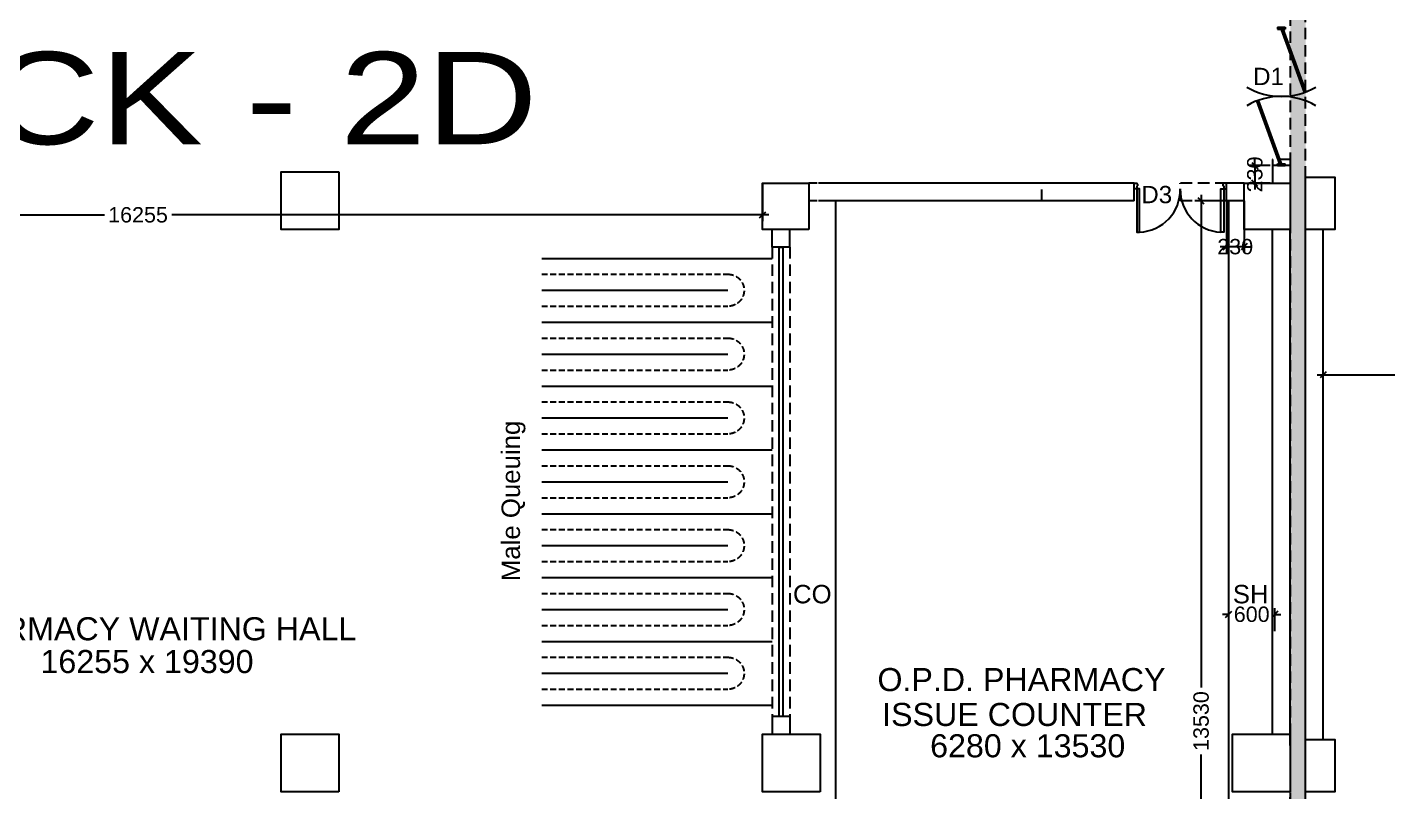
# Model space of a CAD drawing. Extents: x 6345096 to 6738923, y -6490958 to -6305885.
# Drawn here: x 6590415 to 6608120, y -6426959 to -6417014 of the extents above; entities that cross this region are included whole.
import ezdxf
from ezdxf.enums import TextEntityAlignment as Align

# ---------------------------------------------------------------- set-up
doc = ezdxf.new("R2010")
doc.units = 0
doc.header["$LTSCALE"] = 600
doc.header["$MEASUREMENT"] = 0
doc.header["$PDMODE"] = 35
doc.linetypes.add('HIDDEN', pattern=[0.375, 0.25, -0.125])
doc.linetypes.add('HIDDEN2', pattern=[0.1875, 0.125, -0.0625])
doc.layers.get('0').update_dxf_attribs({"linetype": 'CONTINUOUS'})
doc.layers.get('Defpoints').update_dxf_attribs({"linetype": 'CONTINUOUS'})
for name, color, linetype in [('8', 8, 'CONTINUOUS'), ('BLOCKS-PROP', 2, 'CONTINUOUS'), ('Counter', 7, 'CONTINUOUS'), ('DOOR', 32, 'CONTINUOUS'), ('Duct', 8, 'CONTINUOUS'), ('Exp.Joint', 104, 'CONTINUOUS'), ('FURN', 32, 'CONTINUOUS'), ('furniture', 33, 'CONTINUOUS'), ('HS', 251, 'CONTINUOUS'), ('LA-column', 3, 'CONTINUOUS'), ('REVISIONS', 6, 'CONTINUOUS'), ('Room Dim', 1, 'CONTINUOUS'), ('Shleves', 7, 'CONTINUOUS'), ('TEXT', 6, 'CONTINUOUS'), ('Walls', 7, 'CONTINUOUS'), ('WIN', 151, 'CONTINUOUS'), ('Working Dim', 5, 'CONTINUOUS')]:
    doc.layers.add(name, color=color, linetype=linetype)
doc.styles.add('ari', font='arial.ttf')
doc.styles.add('ARIAL', font='arial.ttf')
doc.linetypes.add('FENCELINE1', pattern='A,0.25,-0.1,[133,ltypeshp.shx,S=0.1,R=0,X=-0.1,Y=0],-0.1,1', length=1.45)
doc.dimstyles.new('int. dim', dxfattribs={"dimtxt": 200, "dimasz": 80, "dimexe": 80, "dimexo": 0, "dimgap": 70, "dimtad": 0, "dimdec": 0, "dimzin": 12, "dimdsep": 46, "dimtxsty": 'ari', "dimblk": 'OBLIQUE', "dimcen": 2, "dimdle": 80, "dimclrd": 256, "dimclre": 256, "dimclrt": 6, "dimadec": 0, "dimazin": 0, "dimtfac": 1, "dimtdec": 0, "dimtix": 1, "dimtmove": 2, "dimatfit": 3, "dimfxl": 1, "dimtolj": 1, "dimtzin": 0, "dimlwd": -1, "dimlwe": -1, "dimarcsym": 0})

# ---------------------------------------------------------------- blocks, each defined once
blk = doc.blocks.new('_Oblique')
at = {"color": 0, "linetype": 'ByBlock', "lineweight": -2}
blk.add_line((-0.5, -0.5), (0.5, 0.5), dxfattribs=at)
blk = doc.blocks.new('*D292')
at = {"layer": 'Defpoints', "color": 0, "transparency": 16777216}
for p in [(6610879, -6421535), (6607280, -6421603, 10), (6610879, -6421603, 5)]:
    blk.add_point(p, dxfattribs=at)
at = {"layer": 'Working Dim', "transparency": 16777216}
for p, q in [((6607200, -6421535), (6608711, -6421535)), ((6607280, -6421603), (6607280, -6421455)), ((6610959, -6421535), (6609448, -6421535)), ((6610879, -6421603), (6610879, -6421455))]:
    blk.add_line(p, q, dxfattribs=at)
at = {"layer": 'Working Dim', "transparency": 16777216, "xscale": 80, "yscale": 80, "zscale": 80, "rotation": 180}
blk.add_blockref('_Oblique', (6607280, -6421535), dxfattribs=at)
at = {"layer": 'Working Dim', "transparency": 16777216, "xscale": 80, "yscale": 80, "zscale": 80}
blk.add_blockref('_Oblique', (6610879, -6421535), dxfattribs=at)
at = {"layer": 'Working Dim', "color": 6, "transparency": 16777216, "insert": (6609079, -6421535), "char_height": 200, "attachment_point": 5, "style": 'ari'}
blk.add_mtext('\\A1;3600', dxfattribs=at)
blk = doc.blocks.new('Z$W@#5624')
at = {"layer": 'DOOR'}
for p, q in [((19, 470), (840, 769)), ((28, 446), (849, 745)), ((676, 709), (685, 685)), ((188, 518), (680, 697)), ((0, 400), (0, 499)), ((0, 499), (25, 499)), ((0, 400), (25, 400)), ((19, 470), (28, 446)), ((25, 400), (25, 499)), ((183, 529), (192, 506)), ((1770, 453), (949, 154)), ((1779, 429), (957, 130)), ((1610, 381), (1117, 202)), ((1614, 369), (1606, 393)), ((1779, 429), (1770, 453)), ((1798, 499), (1773, 499)), ((1773, 400), (1773, 499)), ((1798, 400), (1773, 400)), ((1798, 400), (1798, 499)), ((1113, 214), (1122, 190))]:
    blk.add_line(p, q, dxfattribs=at)
at = {"layer": 'DOOR', "color": 145}
for centre, start_param, end_param in [((0, 449), 2.617994, 3.665191), ((1798, 449), -0.523599, 0.523599)]:
    blk.add_ellipse(centre, major_axis=(-899, 0), ratio=1, start_param=start_param, end_param=end_param, dxfattribs=at)
blk = doc.blocks.new('*D1723')
at = {"layer": 'Defpoints', "color": 0, "transparency": 16777216}
for p in [(6606590, -6418814, -12), (6606390, -6419044), (6606590, -6419044, -12)]:
    blk.add_point(p, dxfattribs=at)
at = {"layer": 'Working Dim', "transparency": 16777216}
for p, q in [((6606390, -6418814), (6606390, -6418734)), ((6606590, -6418814), (6606310, -6418814)), ((6606390, -6418814), (6606390, -6419044)), ((6606590, -6419044), (6606310, -6419044)), ((6606390, -6419044), (6606390, -6419124))]:
    blk.add_line(p, q, dxfattribs=at)
at = {"layer": 'Working Dim', "transparency": 16777216, "xscale": 80, "yscale": 80, "zscale": 80}
for p, rotation in [((6606390, -6418814), 270), ((6606390, -6419044), 90)]:
    blk.add_blockref('_Oblique', p, dxfattribs=dict(at, rotation=rotation))
at = {"layer": 'Working Dim', "color": 6, "transparency": 16777216, "insert": (6606390, -6418929), "char_height": 200, "attachment_point": 5, "rotation": 90, "style": 'ari'}
blk.add_mtext('\\A1;230', dxfattribs=at)
blk = doc.blocks.new('*D2044')
at = {"layer": 'Defpoints', "color": 0, "transparency": 16777216}
for p in [(6583729, -6419044, 1), (6599985, -6419044, 9), (6599985, -6419455)]:
    blk.add_point(p, dxfattribs=at)
at = {"layer": 'Working Dim', "transparency": 16777216}
for p, q in [((6583729, -6419044), (6583729, -6419535)), ((6599985, -6419044), (6599985, -6419535)), ((6583649, -6419455), (6591419, -6419455)), ((6600065, -6419455), (6592295, -6419455))]:
    blk.add_line(p, q, dxfattribs=at)
at = {"layer": 'Working Dim', "transparency": 16777216, "xscale": 80, "yscale": 80, "zscale": 80, "rotation": 180}
blk.add_blockref('_Oblique', (6583729, -6419455), dxfattribs=at)
at = {"layer": 'Working Dim', "transparency": 16777216, "xscale": 80, "yscale": 80, "zscale": 80}
blk.add_blockref('_Oblique', (6599985, -6419455), dxfattribs=at)
at = {"layer": 'Working Dim', "color": 6, "transparency": 16777216, "insert": (6591857, -6419455), "char_height": 200, "attachment_point": 5, "style": 'ari'}
blk.add_mtext('\\A1;16255', dxfattribs=at)
blk = doc.blocks.new('*D2045')
at = {"layer": 'Defpoints', "color": 0, "transparency": 16777216}
for p in [(6606019, -6419274), (6605642, -6432804, 5), (6605691, -6432804)]:
    blk.add_point(p, dxfattribs=at)
at = {"layer": 'Working Dim', "transparency": 16777216}
for p, q in [((6605691, -6419194), (6605691, -6425602)), ((6606019, -6419274), (6605611, -6419274)), ((6605691, -6432884), (6605691, -6426475)), ((6605642, -6432804), (6605771, -6432804))]:
    blk.add_line(p, q, dxfattribs=at)
at = {"layer": 'Working Dim', "transparency": 16777216, "xscale": 80, "yscale": 80, "zscale": 80}
for p, rotation in [((6605691, -6419274), 90), ((6605691, -6432804), 270)]:
    blk.add_blockref('_Oblique', p, dxfattribs=dict(at, rotation=rotation))
at = {"layer": 'Working Dim', "color": 6, "transparency": 16777216, "insert": (6605691, -6426039), "char_height": 200, "attachment_point": 5, "rotation": 90, "style": 'ari'}
blk.add_mtext('\\A1;13530', dxfattribs=at)
blk = doc.blocks.new('*D2046')
at = {"layer": 'Defpoints', "color": 0, "transparency": 16777216}
for p in [(6606019, -6419274, 0), (6606250, -6419274), (6606019, -6419869)]:
    blk.add_point(p, dxfattribs=at)
at = {"layer": 'Working Dim', "transparency": 16777216}
for p, q in [((6606019, -6419274), (6606019, -6419949)), ((6606250, -6419274), (6606250, -6419949)), ((6606019, -6419869), (6605939, -6419869)), ((6606250, -6419869), (6606019, -6419869)), ((6606250, -6419869), (6606330, -6419869))]:
    blk.add_line(p, q, dxfattribs=at)
at = {"layer": 'Working Dim', "transparency": 16777216, "xscale": 80, "yscale": 80, "zscale": 80}
blk.add_blockref('_Oblique', (6606019, -6419869), dxfattribs=at)
at = {"layer": 'Working Dim', "transparency": 16777216, "xscale": 80, "yscale": 80, "zscale": 80, "rotation": 180}
blk.add_blockref('_Oblique', (6606250, -6419869), dxfattribs=at)
at = {"layer": 'Working Dim', "color": 6, "transparency": 16777216, "insert": (6606134, -6419869), "char_height": 200, "attachment_point": 5, "style": 'ari'}
blk.add_mtext('\\A1;230', dxfattribs=at)
blk = doc.blocks.new('*D2047')
at = {"layer": 'Defpoints', "color": 0, "transparency": 16777216}
for p in [(6606050, -6424651), (6606050, -6424871), (6606649, -6424871)]:
    blk.add_point(p, dxfattribs=at)
at = {"layer": 'Walls', "transparency": 16777216}
for p, q in [((6606050, -6424871), (6606050, -6424571)), ((6606649, -6424871), (6606649, -6424571)), ((6606050, -6424651), (6605970, -6424651)), ((6606050, -6424651), (6606058, -6424651)), ((6606649, -6424651), (6606641, -6424651)), ((6606649, -6424651), (6606729, -6424651))]:
    blk.add_line(p, q, dxfattribs=at)
at = {"layer": 'Walls', "transparency": 16777216, "xscale": 80, "yscale": 80, "zscale": 80}
blk.add_blockref('_Oblique', (6606050, -6424651), dxfattribs=at)
at = {"layer": 'Walls', "transparency": 16777216, "xscale": 80, "yscale": 80, "zscale": 80, "rotation": 180}
blk.add_blockref('_Oblique', (6606649, -6424651), dxfattribs=at)
at = {"layer": 'Walls', "color": 6, "transparency": 16777216, "insert": (6606349, -6424651), "char_height": 200, "attachment_point": 5, "style": 'ari'}
blk.add_mtext('\\A1;600', dxfattribs=at)
blk = doc.blocks.new('Z$W@#10897')
at = {"layer": 'DOOR'}
for p, q in [((44, 88), (0, 88)), ((0, 88), (0, 0)), ((0, 0), (44, 0)), ((44, 44), (44, 88)), ((56, 44), (44, 44)), ((44, 0), (44, 2)), ((56, 12), (54, 12)), ((56, 12), (56, 44)), ((1444, 12), (1444, 44)), ((1444, 44), (1456, 44)), ((1444, 12), (1446, 12)), ((1456, 44), (1456, 88)), ((1456, 88), (1500, 88)), ((1456, 0), (1456, 2)), ((1500, 0), (1456, 0)), ((1500, 88), (1500, 0))]:
    blk.add_line(p, q, dxfattribs=at)
for points in [[(88, 794), (88, 88), (44, 88), (44, 794)], [(1412, 794), (1412, 88), (1456, 88), (1456, 794)]]:
    blk.add_lwpolyline(points, close=True, dxfattribs=at)
at = {"layer": 'DOOR', "color": 145}
for centre, start, end in [((57, 102), 358.8871, 87.3823), ((1443, 102), 92.6177, 181.1129)]:
    blk.add_arc(centre, 693, start, end, dxfattribs=at)
at = {"layer": 'DOOR'}
for centre, start, end in [((44, 12), 270, 0), ((1456, 12), 180, 270)]:
    blk.add_arc(centre, 9.92, start, end, dxfattribs=at)
blk = doc.blocks.new('A$C2FA148D2')
at = {"layer": 'Duct', "color": 8, "linetype": 'HIDDEN2'}
for p, q in [((3000, 623, -28), (578, 623, -28)), ((3000, 208, -28), (578, 208, -28))]:
    blk.add_line(p, q, dxfattribs=at)
blk.add_arc((574, 415, -28), 208, 89.1442, 270.8558, dxfattribs=at)
at = {"layer": 'furniture', "color": 30, "linetype": 'FENCELINE1', "ltscale": 0.75}
for p, q in [((3000, 830), (0, 830)), ((3000, 415, -31), (578, 415, -31)), ((3000, 0), (0, 0))]:
    blk.add_line(p, q, dxfattribs=at)
blk = doc.blocks.new('A$C2CD672AE')
at = {"layer": 'Walls', "color": 8, "linetype": 'HIDDEN'}
for p, q in [((76300.1, 37690.2), (76300.1, 37380.2)), ((76530.1, 37690.2), (76300.1, 37690.2)), ((76530.1, 37690.2), (76530.1, 37380.2)), ((73299.6, 37150.2), (73299.6, 37380.2)), ((75099.6, 37150.2), (75099.6, 37380.2)), ((76300.1, 30215.2), (76300.1, 36780.2)), ((76530.1, 30065.1), (76530.1, 36780.2)), ((76730.1, 30145.2), (76730.1, 36780.2)), ((76960.1, 30145.2), (76960.1, 36780.2)), ((76530.1, 23620), (76530.1, 29465.2))]:
    blk.add_line(p, q, dxfattribs=at)
for points in [[(73299.6, 37380.2), (70265, 37380.2)], [(75930.1, 37380.2), (75099.6, 37380.2)], [(73299.6, 37150.2), (70265, 37150.2)], [(75930.1, 37150.2), (75099.6, 37150.2)]]:
    blk.add_lwpolyline(points, dxfattribs=at)

msp = doc.modelspace()

# ---------------------------------------------------------------- hatches: boundary and pattern name
at = {"layer": 'Exp.Joint', "linetype": 'HIDDEN'}
msp.add_hatch(color=256, dxfattribs=at).paths.add_polyline_path([(6607049.53, -6334493.662), (6606849.529, -6334493.662), (6606849.529, -6455196.234), (6607049.53, -6455196.234)])

# ---------------------------------------------------------------- linework, layer by layer
at = {"layer": 'Exp.Joint', "linetype": 'HIDDEN', "elevation": -11180.98}
msp.add_lwpolyline([(6607049.53, -6334493.662), (6606849.529, -6334493.662), (6606849.529, -6455196.234), (6607049.53, -6455196.234)], close=True, dxfattribs=at)
at = {"layer": 'furniture', "color": 30, "linetype": 'Continuous'}
msp.add_line((6600939.091, -6432573.854, 1.078), (6600939.091, -6419273.741), dxfattribs=at)
at = {"layer": 'LA-column', "color": 2}
for points, elevation in [([(6594469.532, -6418893.706), (6594469.532, -6419643.706), (6593719.532, -6419643.706), (6593719.532, -6418893.706)], 18.837), ([(6600584.539, -6419643.706), (6599984.539, -6419643.706), (6599984.539, -6419043.706), (6600584.539, -6419043.706)], 9.04), ([(6607049.53, -6418963.668), (6607429.53, -6418963.668), (6607429.53, -6419643.704), (6607049.53, -6419643.659)], -18.073), ([(6594469.532, -6426958.688), (6593719.532, -6426958.688), (6593719.532, -6426208.688), (6594469.532, -6426208.688)], 18.837), ([(6600734.539, -6426958.688), (6599984.539, -6426958.688), (6599984.539, -6426208.688), (6600734.539, -6426208.688)], 4.1), ([(6607049.53, -6426278.74), (6607429.53, -6426278.74), (6607429.53, -6426958.777), (6607049.53, -6426958.731)], -3.73)]:
    msp.add_lwpolyline(points, close=True, dxfattribs=dict(at, elevation=elevation))
for points in [[(6606849.529, -6419643.706), (6606249.529, -6419643.706), (6606249.529, -6419043.706), (6606849.529, -6419043.706)], [(6606849.529, -6419643.706), (6606249.529, -6419643.706), (6606249.529, -6419043.706), (6606849.529, -6419043.706)], [(6606849.529, -6426958.688), (6606099.529, -6426958.688), (6606099.529, -6426208.688), (6606849.529, -6426208.688)]]:
    msp.add_lwpolyline(points, close=True, dxfattribs=at)
at = {"layer": 'REVISIONS', "linetype": 'Continuous'}
for p, q in [((6604819.325, -6419273.737, 0.191), (6604819.325, -6419043.737, 0.191)), ((6606019.325, -6419273.739, 0.191), (6606019.325, -6419043.739, 0.191))]:
    msp.add_line(p, q, dxfattribs=at)
for points in [[(6604819.325, -6419043.739), (6600709.651, -6419043.74)], [(6606249.442, -6419043.74), (6606019.325, -6419043.739)], [(6604819.325, -6419273.739), (6600709.651, -6419273.741)], [(6606249.56, -6419273.74), (6606019.325, -6419273.739)]]:
    msp.add_lwpolyline(points, dxfattribs=at)
at = {"layer": 'Shleves'}
msp.add_line((6606049.532, -6432803.853), (6606049.53, -6419273.74), dxfattribs=at)
at = {"layer": 'Walls', "linetype": 'Continuous'}
for p, q in [((6606619.531, -6418813.692), (6606619.529, -6419043.735)), ((6606849.531, -6418813.692), (6606619.529, -6418813.692)), ((6606849.531, -6418813.692), (6606849.529, -6419043.706)), ((6606619.529, -6426208.67), (6606619.528, -6419643.706)), ((6606849.529, -6426358.807), (6606849.529, -6419643.708)), ((6607049.529, -6426278.722), (6607049.529, -6419643.659)), ((6607279.529, -6426278.722), (6607279.529, -6419643.686))]:
    msp.add_line(p, q, dxfattribs=at)
at = {"layer": 'Walls', "color": 7}
for p, q in [((6600109.651, -6419873.706, 1.078), (6600109.651, -6419643.706)), ((6600339.651, -6419873.706, 1.078), (6600339.651, -6419643.706)), ((6600339.091, -6419873.706, 1.078), (6600109.651, -6419873.706, 1.078)), ((6600339.651, -6419873.706, 1.078), (6600109.651, -6419873.706, 1.078)), ((6600109.651, -6425978.688), (6600109.651, -6426208.688)), ((6600339.091, -6425978.688), (6600109.651, -6425978.688)), ((6600339.091, -6425978.688), (6600339.091, -6426208.688))]:
    msp.add_line(p, q, dxfattribs=at)
at = {"layer": 'Walls', "color": 8, "linetype": 'HIDDEN'}
for p, q in [((6600109.65, -6419873.706, 1.078), (6600109.651, -6425978.688)), ((6600339.09, -6419873.706, 1.078), (6600339.091, -6425978.688))]:
    msp.add_line(p, q, dxfattribs=at)
at = {"layer": 'WIN', "elevation": 0}
msp.add_lwpolyline([(6600249.371, -6425978.688), (6600199.371, -6425978.688), (6600199.371, -6419873.706), (6600249.371, -6419873.706)], close=True, dxfattribs=at)

# ---------------------------------------------------------------- block references
at = {"layer": 'DOOR', "linetype": 'Continuous', "xscale": 1.001247152686119, "yscale": 1.001247152686119, "zscale": 1.001247152686119, "rotation": 270}
msp.add_blockref('Z$W@#5624', (6606284.525, -6417013.663), dxfattribs=at)
at = {"layer": 'DOOR', "xscale": 0.7999999783933163, "yscale": 0.7999999783933163, "zscale": 0.7999999783933163, "rotation": 180}
msp.add_blockref('Z$W@#10897', (6606019.325, -6419043.705), dxfattribs=at)
at = {"layer": 'FURN', "xscale": -1}
for p in [(6600109.651, -6420850.212, 31.897), (6600109.651, -6421680.606, 31.897), (6600109.651, -6422511, 31.897), (6600109.651, -6423341.394, 31.897), (6600109.651, -6424171.788, 31.897), (6600109.651, -6425002.181, 31.897), (6600109.651, -6425832.575, 31.897)]:
    msp.add_blockref('A$C2FA148D2', p, dxfattribs=at)
at = {"layer": 'HS'}
msp.add_blockref('A$C2CD672AE', (6530319.294, -6456423.902, 8.17), dxfattribs=at)

# ---------------------------------------------------------------- texts
at = {"layer": '8', "color": 6, "style": 'ari'}
msp.add_text('D1', height=225, dxfattribs=at).set_placement((6606568.352, -6417766.304, -5.805), align=Align.CENTER)
msp.add_text('D3', height=225, dxfattribs=at).set_placement((6604912.089, -6419302.687))
at = {"layer": 'BLOCKS-PROP', "color": 10, "style": 'ARIAL', "width": 1.2}
msp.add_text('BLOCK - 2D', height=1200, dxfattribs=at).set_placement((6591468.214, -6418535.875, 2.44), align=Align.CENTER)
at = {"layer": 'Counter', "color": 10, "style": 'ARIAL'}
for s, p in [('CO', (6600379.698, -6424507.587, 27.151)), ('SH', (6606103.096, -6424507.586, 27.151))]:
    msp.add_text(s, height=240, dxfattribs=at).set_placement(p)
at = {"layer": 'furniture', "color": 30, "linetype": 'FENCELINE1', "ltscale": 0.75, "style": 'ARIAL'}
msp.add_text('Male Queuing ', height=240, rotation=90, dxfattribs=at).set_placement((6596827.187, -6423129.013, 33.476), align=Align.CENTER)
at = {"layer": 'Room Dim', "color": 1, "style": 'ari'}
for s, rotation, p in [('16255 x 19390', 0.0000156, (6591973.789, -6425414.399, -6.294)), ('6280 x 13530', 359.9999844, (6603434.151, -6426510.398, 45.042))]:
    msp.add_text(s, height=300, rotation=rotation, dxfattribs=at).set_placement(p, align=Align.CENTER)
at = {"layer": 'TEXT', "color": 7, "style": 'ARIAL'}
for s, p in [('PHARMACY WAITING HALL', (6591973.789, -6424988.338, -6.294)), ('O.P.D. PHARMACY', (6603352.888, -6425649.238, 5.131)), ('ISSUE COUNTER ', (6603321.157, -6426103.062, 45.042))]:
    msp.add_text(s, height=300, dxfattribs=at).set_placement(p, align=Align.CENTER)

# ---------------------------------------------------------------- dimensions: what is measured, and where the dimension line sits
at = {"layer": 'Walls', "color": 7}
dim = msp.add_linear_dim(base=(6606049.531, -6424650.516), p1=(6606649.443, -6424870.928), p2=(6606049.531, -6424870.928), angle=180, dimstyle='int. dim', override={"dimtxt": 200, "dimarcsym": 1}, dxfattribs=at)
dim.commit()
dim.dimension.update_dxf_attribs({"geometry": '*D2047', "text_midpoint": (6606349.487, -6424650.516)})
at = {"layer": 'Working Dim', "color": 6}
for base, p1, p2, angle, picture, middle in [((6606389.991, -6419043.735), (6606589.528, -6418813.692, -12.251), (6606589.528, -6419043.735, -12.251), 90, '*D1723', (6606389.991, -6418928.714)), ((6606019.325, -6419868.908), (6606249.56, -6419273.74), (6606019.325, -6419273.739, 0.191), 180, '*D2046', (6606134.442, -6419868.908))]:
    dim = msp.add_linear_dim(base=base, p1=p1, p2=p2, angle=angle, dimstyle='int. dim', override={"dimtxt": 200, "dimarcsym": 1}, dxfattribs=at)
    dim.commit()
    dim.dimension.update_dxf_attribs({"geometry": picture, "text_midpoint": middle})
for base, p1, p2, picture, middle in [((6599984.539, -6419455.179), (6583729.321, -6419043.706, 1.078), (6599984.539, -6419043.706, 9.04), '*D2044', (6591856.93, -6419455.179)), ((6610879.441, -6421534.504), (6607279.529, -6421602.731, 10.262), (6610879.441, -6421602.731, 5.131), '*D292', (6609079.485, -6421534.504))]:
    dim = msp.add_linear_dim(base=base, p1=p1, p2=p2, dimstyle='int. dim', override={"dimtxt": 200, "dimarcsym": 1}, dxfattribs=at)
    dim.commit()
    dim.dimension.update_dxf_attribs({"geometry": picture, "text_midpoint": middle})
dim = msp.add_linear_dim(base=(6605690.964, -6432803.848), p1=(6606019.325, -6419273.739), p2=(6605641.901, -6432803.848, 5.322), angle=90, dimstyle='int. dim', override={"dimtxt": 200, "dimarcsym": 1}, dxfattribs=at)
dim.commit()
dim.dimension.update_dxf_attribs({"geometry": '*D2045', "text_midpoint": (6605690.964, -6426038.793), "dimtype": 160})

doc.saveas('drawing.dxf')
